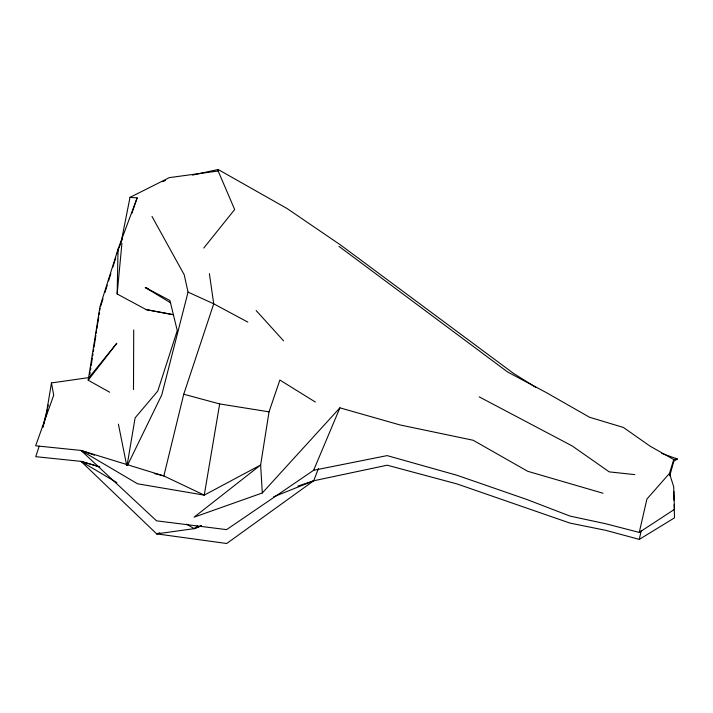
<?xml version="1.0" encoding="UTF-8"?>
<svg xmlns="http://www.w3.org/2000/svg" width="713" height="713" viewBox="0 0 713 713"><rect width="100%" height="100%" fill="white"/><g stroke="black" fill="none" stroke-linecap="round" stroke-linejoin="round"><path stroke-width="1.07" d="M133.5 389.53L133.714 329.976M173.464 314.772L146.236 309.638L117.155 293.979L118.037 249.167L137.146 197.884L130.007 197.376L121.246 241.582M117.155 293.979L121.914 243.383M89.17 378.763L89.508 376.589M89.838 374.414L90.177 372.248M90.506 370.074L90.845 367.908M91.184 365.733L92.351 358.14M92.69 355.965L93.02 353.791M93.358 351.625L93.688 349.45M94.027 347.284L95.872 335.342M96.202 333.167L96.54 331.001M96.87 328.827L98.715 316.884M99.054 314.718L99.383 312.544M99.722 310.378L100.052 308.203M315.342 402.043L279.879 380.047L269.024 411.838L260.628 465.001L262.322 492.959L194.114 517.166L260.628 465.001L204.248 495.125L137.547 483.797L80.97 450.429L35.65 445.794L53.707 395.189L51.47 382.934L88.982 377.587L116.807 343.238L88.18 380.225L109.659 392.23M51.47 382.934L46.817 410.786L42.914 427.212L46.835 412.551M127.092 465.446L135.113 417.871L157.787 391.009L177.261 330.618L169.935 300.529L145.309 287.517L148.411 288.712M154.356 473.521L163.856 475.936L183.74 394.227L219.675 403.932L204.248 495.125L163.856 475.936L80.97 450.429L156.53 520.829L226.582 529.625L313.622 470.295L387.114 455.607L457.006 475.277L526.889 499.501L570.026 516.087L605.578 523.725L639.249 532.415L674.445 509.367L673.714 486.801L669.471 473.414L673.785 459.555L677.35 458.985L661.753 453.415M47.031 411.472L47.415 409.307M47.807 407.15L48.199 404.984M297.891 486.114L313.711 480.767L387.204 465.206L457.086 483.958L570.079 523.119L605.631 530.303L639.311 539.385L641.165 530.784M639.249 532.415L646.923 499.029L669.471 473.414M151.994 216.458L184.204 274.746L188.054 292.098L161.771 394.913L127.395 465.527M669.783 475.714L673.794 461.329L677.35 458.985M88.18 380.225L100.043 306.394L118.037 249.167M100.711 306.109L103.002 298.774M104.963 292.49L107.253 285.164M108.563 280.975L110.854 273.64M112.814 267.357L115.756 257.928M117.066 253.739L118.046 250.602M39.206 446.178L35.748 456.676L81.059 461.373L99.125 466.659M183.74 394.227L213.722 303.818L209.39 273.623M131.78 213.561L137.146 197.884M118.991 248.053L122.476 238.703M99.847 466.97L81.059 461.373L156.646 533.868L226.707 543.502L313.711 480.767L318.479 468.459M313.622 470.295L339.914 407.836L399.94 424.93L473.111 440.242L527.673 471.284L603.011 493.236M203.758 248.053L234.666 209.533L218.169 171.004L218.151 169.498L192.483 175.095M262.322 492.959L339.914 407.836M159.81 532.798L156.646 533.868L194.212 528.654L197.661 525.882M639.311 539.385L674.516 517.834L674.133 504.617M130.007 197.376L169.302 177.626L218.169 171.004M194.212 528.654L201.44 525.739L194.212 528.654L186.601 524.126M273.534 496.863L313.711 480.767M162.546 181.637L165.443 180.514M634.802 474.617L609.276 471.881L572.102 445.892L479.189 396.856M219.675 403.932L269.024 411.838M146.236 309.638L173.607 314.718M80.97 450.429L94.544 455.179M188.054 292.098L213.722 303.818L247.812 322.098M218.151 169.498L287.063 208.526L340.671 245.058L513.28 373.229L535.909 387.453M673.785 459.555L649.962 446.088L623.447 427.47L589.491 417.23L546.541 392.703L507.692 372.034L338.969 246.359M81.059 461.373L116.896 482.683M145.309 287.517L170.71 302.882M256.154 310.547L283.542 340.787M118.403 424.164L126.691 465.437M673.758 491.4L674.008 500.214"/></g></svg>
